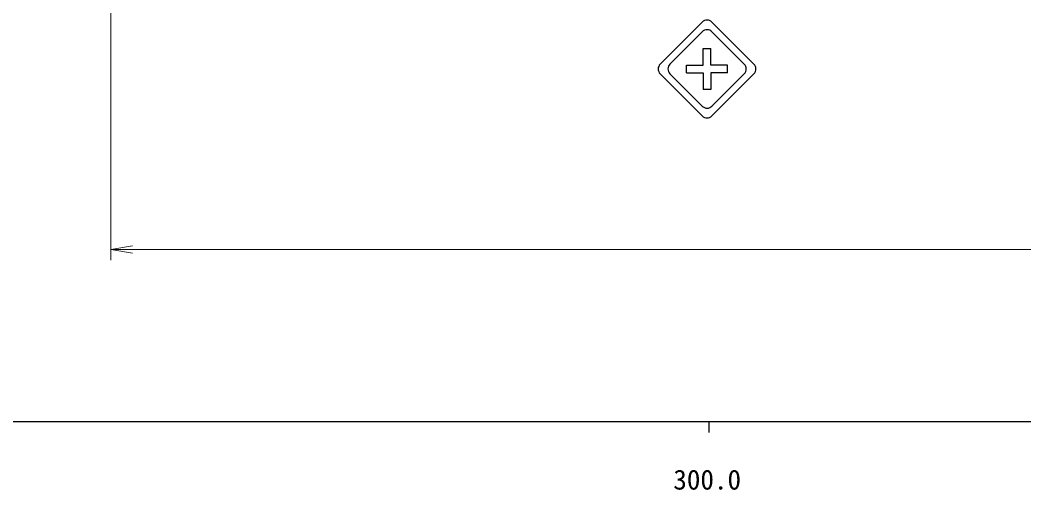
# Model space of a CAD drawing. Units: millimetres, scale not verified. Extents: x 40000 to 680000, y 20000 to 380000.
# Drawn here: x 304593 to 397001, y 198715 to 241964 of the extents above; entities that cross this region are included whole.
import ezdxf
from ezdxf.enums import TextEntityAlignment as Align

# ---------------------------------------------------------------- set-up
doc = ezdxf.new("R2010")
doc.units = ezdxf.units.MM
doc.header["$LTSCALE"] = 1000
for name, color, linetype, lineweight in [('M-STR-HTXT', 7, 'Continuous', 13), ('M-STR-STRC', 7, 'Continuous', 25), ('M-TTL-BAND', 7, 'Continuous', 25)]:
    doc.layers.add(name, color=color, linetype=linetype, lineweight=lineweight)
doc.styles.add('ＭＳ ゴシック', font='')
doc.styles.get('ＭＳ ゴシック').set_extended_font_data('MS Gothic')

# ---------------------------------------------------------------- blocks, each defined once
blk = doc.blocks.new('open_arrow')
at = {"color": 0, "linetype": 'Continuous', "lineweight": -2}
blk.add_lwpolyline([(7.5, 1.25), (0, 0), (7.5, -1.25)], dxfattribs=at)

msp = doc.modelspace()

# ---------------------------------------------------------------- linework, layer by layer
at = {"layer": 'M-STR-HTXT'}
for p, q in [((312935, 258001), (312935, 219851)), ((312935, 220851), (518356, 220851))]:
    msp.add_line(p, q, dxfattribs=at)
at = {"layer": 'M-STR-STRC'}
for p, q in [((367387, 241779), (363518, 237910)), ((368278, 241779), (372147, 237910)), ((364410, 237910), (367387, 240887)), ((368278, 240887), (371255, 237910)), ((367479, 239356), (368186, 239356)), ((367479, 237818), (367479, 239356)), ((368186, 237818), (368186, 239356)), ((365941, 237111), (365941, 237818)), ((365941, 237818), (367479, 237818)), ((369724, 237818), (368186, 237818)), ((369724, 237111), (369724, 237818)), ((363518, 237019), (367387, 233150)), ((364410, 237019), (367387, 234042)), ((365941, 237111), (367479, 237111)), ((367479, 237111), (367479, 235573)), ((368186, 237111), (368186, 235573)), ((369724, 237111), (368186, 237111)), ((368278, 234042), (371255, 237019)), ((372147, 237019), (368278, 233150)), ((368186, 235573), (367479, 235573))]:
    msp.add_line(p, q, dxfattribs=at)
for centre, start, end in [((367832, 241333), 45, 135), ((367832, 240441), 44.99985, 135), ((363964, 237465), 135, 225), ((364856, 237465), 135, 225.00005), ((370809, 237465), 315.00011, 44.99984), ((371701, 237465), 315, 45), ((367832, 234488), 225.00005, 315.00011), ((367832, 233596), 225, 315)]:
    msp.add_arc(centre, 631, start, end, dxfattribs=at)
at = {"layer": 'M-TTL-BAND'}
for p, q in [((40000, 205000), (579000, 205000)), ((368000, 205000), (368000, 204000))]:
    msp.add_line(p, q, dxfattribs=at)

# ---------------------------------------------------------------- block references
at = {"layer": 'M-STR-HTXT', "xscale": 267, "yscale": 267}
msp.add_blockref('open_arrow', (312935, 220851), dxfattribs=at)

# ---------------------------------------------------------------- texts
at = {"layer": 'M-TTL-BAND', "style": 'ＭＳ ゴシック'}
msp.add_text('300.0', height=1833, dxfattribs=at).set_placement((367844, 198195), align=Align.BOTTOM_CENTER)

doc.saveas('drawing.dxf')
